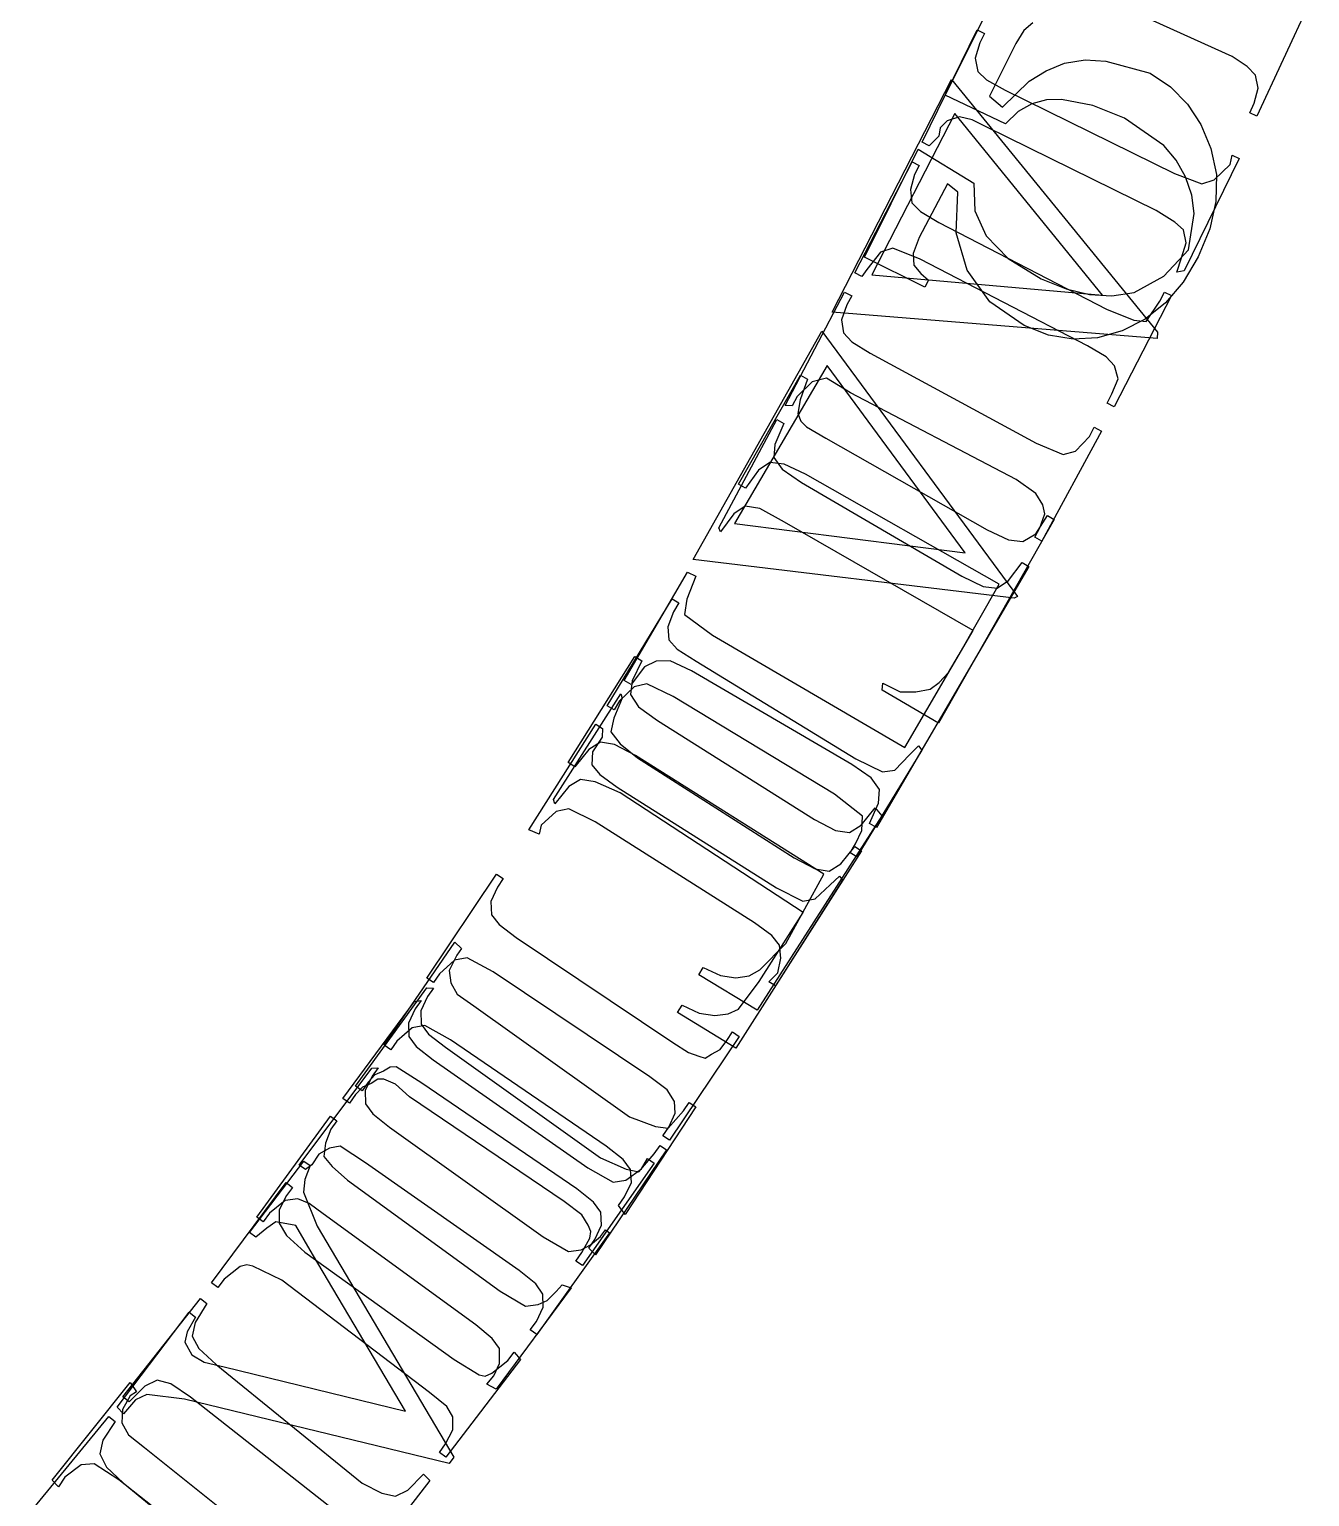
# Model space of a CAD drawing. Header units: millimetres. Extents: x -330 to 330, y -330 to 331.
# Drawn here: x 245.6 to 300.9, y -200.6 to -137.2 of the extents above; entities that cross this region are included whole.
import ezdxf

# ---------------------------------------------------------------- set-up
doc = ezdxf.new("R2010")
doc.units = ezdxf.units.MM
for name, color, linetype in [('Layer 1', 7, 'Continuous'), ('Layer 1 (2)', 7, 'Continuous'), ('Layer 1 (3)', 7, 'Continuous')]:
    doc.layers.add(name, color=color, linetype=linetype)

msp = doc.modelspace()

# ---------------------------------------------------------------- linework, layer by layer
at = {"layer": 'Layer 1'}
for p, q in [((284.14, -142.049, -90), (286.523, -137.198, -90)), ((286.523, -137.198, -90), (286.832, -137.35, -90)), ((286.832, -137.35, -90), (286.635, -137.751, -90)), ((286.635, -137.751, -90), (286.44025, -138.4095, -90)), ((286.44025, -138.4095, -90), (286.544, -138.996, -90)), ((286.544, -138.996, -90), (286.924875, -139.346875, -90)), ((286.924875, -139.346875, -90), (287.731, -139.802, -90)), ((287.731, -139.802, -90), (295.045, -143.395, -90)), ((285.224, -141.13, -90), (284.91875, -141.425625, -90)), ((285.755, -140.956, -90), (285.224, -141.13, -90)), ((286.3015, -141.0815, -90), (285.755, -140.956, -90)), ((286.944, -141.405, -90), (286.3015, -141.0815, -90)), ((294.257, -144.998, -90), (286.944, -141.405, -90)), ((284.449, -142.2, -90), (284.14, -142.049, -90)), ((284.864, -141.791, -90), (284.449, -142.2, -90)), ((284.91875, -141.425625, -90), (284.864, -141.791, -90)), ((297.445, -143.009, -90), (297.535, -142.608, -90)), ((297.535, -142.608, -90), (297.844, -142.76, -90)), ((281.235, -147.695, -90), (283.715, -142.893, -90)), ((283.715, -142.893, -90), (284.021, -143.051, -90)), ((284.021, -143.051, -90), (283.816, -143.447, -90)), ((297.844, -142.76, -90), (295.461, -147.61, -90)), ((296.761, -143.678, -90), (297.445, -143.009, -90)), ((283.816, -143.447, -90), (283.636875, -144.09875, -90)), ((295.045, -143.395, -90), (296.233, -143.845, -90)), ((296.233, -143.845, -90), (296.761, -143.678, -90)), ((283.636875, -144.09875, -90), (283.7, -144.665, -90)), ((283.7, -144.665, -90), (284.0735, -145.0465, -90)), ((284.0735, -145.0465, -90), (284.87, -145.521, -90)), ((295.06225, -145.498625, -90), (294.257, -144.998, -90)), ((284.87, -145.521, -90), (292.11, -149.26, -90)), ((295.44, -145.838, -90), (295.06225, -145.498625, -90)), ((295.545, -146.400125, -90), (295.44, -145.838, -90)), ((295.353, -147.05, -90), (295.545, -146.400125, -90)), ((282.337, -146.798, -90), (281.75, -147.548, -90)), ((282.871, -146.634, -90), (282.337, -146.798, -90)), ((284.051, -147.107, -90), (282.871, -146.634, -90)), ((291.291, -150.846, -90), (284.051, -147.107, -90)), ((295.152, -147.659, -90), (295.353, -147.05, -90)), ((281.541, -147.852, -90), (281.235, -147.695, -90)), ((281.75, -147.548, -90), (281.541, -147.852, -90)), ((295.461, -147.61, -90), (295.152, -147.659, -90)), ((278.221, -153.424, -90), (280.796, -148.523, -90)), ((280.796, -148.523, -90), (281.099, -148.687, -90)), ((281.099, -148.687, -90), (280.886, -149.079, -90)), ((294.922, -148.681, -90), (292.442, -153.482, -90)), ((293.82, -149.797, -90), (294.411, -148.919, -90)), ((294.411, -148.919, -90), (294.616, -148.523, -90)), ((294.616, -148.523, -90), (294.922, -148.681, -90)), ((280.886, -149.079, -90), (280.664875, -149.72625, -90)), ((292.11, -149.26, -90), (293.29, -149.733, -90)), ((280.664875, -149.72625, -90), (280.746, -150.294, -90)), ((280.746, -150.294, -90), (281.112125, -150.68325, -90)), ((293.29, -149.733, -90), (293.82, -149.797, -90)), ((281.112125, -150.68325, -90), (281.899, -151.173, -90)), ((292.08625, -151.322625, -90), (291.291, -150.846, -90)), ((281.899, -151.173, -90), (289.063, -155.056, -90)), ((292.457, -151.71, -90), (292.08625, -151.322625, -90)), ((292.60875, -152.274, -90), (292.457, -151.71, -90)), ((279.393, -152.4, -90), (278.741, -153.037, -90)), ((280.007, -152.247, -90), (279.393, -152.4, -90)), ((281.048, -152.879, -90), (280.007, -152.247, -90)), ((292.345, -152.919, -90), (292.60875, -152.274, -90)), ((278.523, -153.438, -90), (278.221, -153.424, -90)), ((278.741, -153.037, -90), (278.523, -153.438, -90)), ((288.211, -156.627, -90), (281.048, -152.879, -90)), ((292.136, -153.325, -90), (292.345, -152.919, -90)), ((292.442, -153.482, -90), (292.136, -153.325, -90)), ((275.361, -158.718, -90), (277.866, -154.027, -90)), ((277.866, -154.027, -90), (278.164, -154.201, -90)), ((278.164, -154.201, -90), (277.776, -155.1125, -90)), ((291.885, -154.534, -90), (289.309, -159.285, -90)), ((291.37, -154.763, -90), (291.582, -154.37, -90)), ((291.582, -154.37, -90), (291.885, -154.534, -90)), ((277.776, -155.1125, -90), (277.73, -155.682, -90)), ((289.063, -155.056, -90), (290.232, -155.553, -90)), ((290.766, -155.408, -90), (291.37, -154.763, -90)), ((277.73, -155.682, -90), (278.09275, -156.176375, -90)), ((290.232, -155.553, -90), (290.766, -155.408, -90)), ((278.09275, -156.176375, -90), (278.931, -156.76, -90)), ((289.05325, -157.231375, -90), (288.211, -156.627, -90)), ((278.931, -156.76, -90), (285.855, -160.803, -90)), ((289.36, -157.721, -90), (289.05325, -157.231375, -90)), ((276.503, -157.782, -90), (276.00825, -158.1135, -90)), ((277.132, -157.878875, -90), (276.503, -157.782, -90)), ((278.202, -158.467, -90), (277.132, -157.878875, -90)), ((289.442375, -158.105375, -90), (289.36, -157.721, -90)), ((276.00825, -158.1135, -90), (275.425, -158.892, -90)), ((286.345, -163.157, -90), (278.202, -158.467, -90)), ((289.224, -158.72, -90), (289.442375, -158.105375, -90)), ((275.425, -158.892, -90), (275.361, -158.718, -90)), ((289.007, -159.121, -90), (289.224, -158.72, -90)), ((289.309, -159.285, -90), (289.007, -159.121, -90)), ((288.759, -160.388, -90), (282.169, -171.673, -90)), ((287.880625, -160.987125, -90), (288.461, -160.214, -90)), ((288.461, -160.214, -90), (288.759, -160.388, -90)), ((271.277, -165.313, -90), (274.011, -160.63, -90)), ((274.36, -160.804, -90), (273.982875, -161.793875, -90)), ((274.011, -160.63, -90), (274.36, -160.804, -90)), ((285.855, -160.803, -90), (286.776, -161.247125, -90)), ((287.385, -161.32, -90), (287.880625, -160.987125, -90)), ((286.776, -161.247125, -90), (287.385, -161.32, -90)), ((273.982875, -161.793875, -90), (273.875, -162.462, -90)), ((273.875, -162.462, -90), (275.08, -163.355, -90)), ((275.08, -163.355, -90), (283.394, -168.21, -90)), ((283.394, -168.21, -90), (286.345, -163.157, -90)), ((272.154375, -164.726, -90), (271.574, -165.487, -90)), ((272.65, -164.481, -90), (272.154375, -164.726, -90)), ((273.259, -164.46625, -90), (272.65, -164.481, -90)), ((274.18, -164.897, -90), (273.259, -164.46625, -90)), ((271.574, -165.487, -90), (271.277, -165.313, -90)), ((281.104, -168.94, -90), (274.18, -164.897, -90)), ((268.217, -170.454, -90), (271.125, -165.889, -90)), ((271.184, -166.074, -90), (270.82075, -166.9435, -90)), ((271.125, -165.889, -90), (271.184, -166.074, -90)), ((270.82075, -166.9435, -90), (270.693, -167.537, -90)), ((270.693, -167.537, -90), (271.094625, -168.045, -90)), ((271.094625, -168.045, -90), (271.851, -168.661, -90)), ((271.851, -168.661, -90), (278.612, -172.971, -90)), ((281.94225, -169.5245, -90), (281.104, -168.94, -90)), ((268.87975, -169.895625, -90), (268.274, -170.639, -90)), ((269.385, -169.588, -90), (268.87975, -169.895625, -90)), ((270.014375, -169.687, -90), (269.385, -169.588, -90)), ((271.096, -170.167, -90), (270.014375, -169.687, -90)), ((282.305, -170.019, -90), (281.94225, -169.5245, -90)), ((268.274, -170.639, -90), (268.217, -170.454, -90)), ((279.009, -175.342, -90), (271.096, -170.167, -90)), ((282.259, -170.614375, -90), (282.305, -170.019, -90)), ((281.871, -171.5, -90), (282.259, -170.614375, -90)), ((282.169, -171.673, -90), (281.871, -171.5, -90)), ((280.6285, -173.23375, -90), (281.239, -172.484, -90)), ((281.239, -172.484, -90), (281.529, -172.669, -90)), ((281.529, -172.669, -90), (276.089, -181.203, -90)), ((278.612, -172.971, -90), (279.5145, -173.45025, -90)), ((279.5145, -173.45025, -90), (280.12, -173.547, -90)), ((280.12, -173.547, -90), (280.6285, -173.23375, -90)), ((277.109, -178.323, -90), (279.009, -175.342, -90)), ((259.663, -182.853, -90), (262.745, -178.596, -90)), ((262.745, -178.596, -90), (263.027, -178.609, -90)), ((263.027, -178.609, -90), (262.773, -178.976, -90)), ((276.215, -179.512, -90), (277.109, -178.323, -90)), ((262.773, -178.976, -90), (262.482, -179.594875, -90)), ((273.578, -179.657, -90), (273.773, -179.351, -90)), ((273.773, -179.351, -90), (274.5125, -179.687125, -90)), ((262.482, -179.594875, -90), (262.5, -180.168, -90)), ((276.089, -181.203, -90), (273.578, -179.657, -90)), ((274.5125, -179.687125, -90), (275.186, -179.799, -90)), ((275.186, -179.799, -90), (275.76275, -179.720375, -90)), ((275.76275, -179.720375, -90), (276.215, -179.512, -90)), ((262.5, -180.168, -90), (262.821, -180.594875, -90)), ((262.821, -180.594875, -90), (263.55, -181.168, -90)), ((263.55, -181.168, -90), (270.243, -185.939, -90)), ((260.49925, -182.359875, -90), (260.206, -182.674, -90)), ((260.872, -182.192, -90), (260.49925, -182.359875, -90)), ((261.16325, -182.019375, -90), (260.872, -182.192, -90)), ((261.423, -182.014, -90), (261.16325, -182.019375, -90)), ((262.531, -182.721, -90), (261.423, -182.014, -90)), ((259.946, -183.049, -90), (259.663, -182.853, -90)), ((260.206, -182.674, -90), (259.946, -183.049, -90)), ((269.225, -187.282, -90), (262.531, -182.721, -90)), ((273.106, -185.605, -90), (270.025, -190.14, -90)), ((271.897, -186.542, -90), (272.569, -185.776, -90)), ((272.569, -185.776, -90), (272.824, -185.409, -90)), ((272.824, -185.409, -90), (273.106, -185.605, -90)), ((255.083, -189.168, -90), (257.431, -186.095, -90)), ((257.431, -186.095, -90), (257.706, -186.276, -90)), ((257.706, -186.276, -90), (257.476625, -186.884375, -90)), ((270.243, -185.939, -90), (271.351, -186.437, -90)), ((271.351, -186.437, -90), (271.897, -186.542, -90)), ((257.476625, -186.884375, -90), (257.413, -187.432, -90)), ((257.413, -187.432, -90), (258.013, -188.89, -90)), ((269.95175, -187.85725, -90), (269.225, -187.282, -90)), ((270.269, -188.29, -90), (269.95175, -187.85725, -90)), ((270.2885, -188.860625, -90), (270.269, -188.29, -90)), ((255.83325, -188.9795, -90), (255.357, -189.376, -90)), ((256.218, -188.709, -90), (255.83325, -188.9795, -90)), ((257.081, -188.875, -90), (256.218, -188.709, -90)), ((257.802, -190.107, -90), (257.081, -188.875, -90)), ((258.013, -188.89, -90), (263.911, -198.879, -90)), ((270.002, -189.474, -90), (270.2885, -188.860625, -90)), ((255.357, -189.376, -90), (255.083, -189.168, -90)), ((269.742, -189.849, -90), (270.002, -189.474, -90)), ((261.824, -196.89, -90), (257.802, -190.107, -90)), ((270.025, -190.14, -90), (269.742, -189.849, -90)), ((249.364, -196.715, -90), (252.471, -192.615, -90)), ((252.471, -192.615, -90), (252.745, -192.823, -90)), ((252.745, -192.823, -90), (252.395375, -193.469375, -90)), ((252.395375, -193.469375, -90), (252.294, -193.911, -90)), ((252.294, -193.911, -90), (252.599, -194.463, -90)), ((252.599, -194.463, -90), (253.121875, -194.774625, -90)), ((253.121875, -194.774625, -90), (253.992, -194.982, -90)), ((253.992, -194.982, -90), (261.824, -196.89, -90)), ((250.16325, -196.40825, -90), (249.639, -197.006, -90)), ((250.647, -196.169, -90), (250.16325, -196.40825, -90)), ((252.272, -196.374, -90), (250.647, -196.169, -90)), ((263.703, -199.154, -90), (252.272, -196.374, -90)), ((245.573, -201.303, -90), (249.008, -197.118, -90)), ((249.008, -197.118, -90), (249.274, -197.337, -90)), ((249.639, -197.006, -90), (249.364, -196.715, -90)), ((249.274, -197.337, -90), (248.7505, -198.14975, -90)), ((248.7505, -198.14975, -90), (248.611, -198.73, -90)), ((248.611, -198.73, -90), (248.90225, -199.308, -90)), ((263.911, -198.879, -90), (263.703, -199.154, -90)), ((248.90225, -199.308, -90), (249.627, -199.985, -90)), ((249.627, -199.985, -90), (255.824, -205.072, -90))]:
    msp.add_line(p, q, dxfattribs=at)
at = {"layer": 'Layer 1 (2)'}
for p, q in [((297.538, -138.341), (289.957, -134.908)), ((300.884, -136.025), (298.608, -140.926)), ((298.186375, -138.783625), (297.538, -138.341)), ((298.549, -139.155), (298.186375, -138.783625)), ((280.25, -149.394), (285.416, -139.332)), ((285.416, -139.332), (294.311, -150.255)), ((298.665875, -139.714625), (298.549, -139.155)), ((298.488, -140.368), (298.665875, -139.714625)), ((298.296, -140.781), (298.488, -140.368)), ((298.608, -140.926), (298.296, -140.781)), ((285.55, -140.802), (281.969, -147.778)), ((291.931, -148.657), (285.55, -140.802)), ((281.969, -147.778), (291.931, -148.657)), ((294.299, -150.536), (280.25, -149.394)), ((274.254, -160.077), (279.805, -150.222)), ((279.805, -150.222), (288.27, -161.679)), ((294.311, -150.255), (294.299, -150.536)), ((280.046, -151.696), (276.034, -158.528)), ((286.005, -159.793), (280.046, -151.696)), ((276.034, -158.528), (286.005, -159.793)), ((288.115, -161.757), (274.254, -160.077)), ((288.27, -161.679), (288.115, -161.757)), ((268.849, -168.856), (271.736, -164.276)), ((272.027, -164.46), (271.609125, -165.331625)), ((271.736, -164.276), (272.027, -164.46)), ((271.609125, -165.331625), (271.543, -165.925)), ((271.543, -165.925), (271.88875, -166.4515)), ((271.88875, -166.4515), (272.707, -167.044)), ((272.707, -167.044), (279.49, -171.32)), ((270.246, -167.983), (269.742125, -168.2935)), ((270.8505, -168.07925), (270.246, -167.983)), ((269.742125, -168.2935), (269.14, -169.039)), ((271.755, -168.555), (270.8505, -168.07925)), ((279.899, -173.689), (271.755, -168.555)), ((269.14, -169.039), (268.849, -168.856)), ((282.406, -171.167), (277.009, -179.564)), ((281.50825, -171.572), (282.115, -170.819)), ((282.115, -170.819), (282.406, -171.167)), ((279.49, -171.32), (280.39525, -171.794)), ((280.39525, -171.794), (281.002, -171.887)), ((281.002, -171.887), (281.50825, -171.572)), ((262.749, -178.172), (265.754, -173.681)), ((265.754, -173.681), (266.04, -173.872)), ((278.25, -176.679), (279.899, -173.689)), ((265.792, -174.243), (265.5115, -174.867)), ((266.04, -173.872), (265.792, -174.243)), ((265.5115, -174.867), (265.54, -175.44)), ((265.54, -175.44), (265.867875, -175.860875)), ((265.867875, -175.860875), (266.606, -176.422)), ((266.606, -176.422), (273.378, -180.954)), ((277.126, -177.817), (278.25, -176.679)), ((263.945, -177.406), (263.288, -177.985)), ((264.494, -177.303), (263.945, -177.406)), ((265.613, -177.906), (264.494, -177.303)), ((263.035, -178.364), (262.749, -178.172)), ((263.288, -177.985), (263.035, -178.364)), ((272.385, -182.438), (265.613, -177.906)), ((274.49, -178.031), (274.683, -177.724)), ((277.009, -179.564), (274.49, -178.031)), ((274.683, -177.724), (275.42475, -178.05625)), ((275.42475, -178.05625), (276.099, -178.165)), ((276.099, -178.165), (276.675125, -178.0765)), ((276.675125, -178.0765), (277.126, -177.817)), ((259.123, -183.378), (262.218, -179.184)), ((262.218, -179.184), (262.5, -179.145)), ((262.5, -179.145), (262.245, -179.511)), ((262.245, -179.511), (261.951625, -180.129125)), ((261.951625, -180.129125), (261.968, -180.703)), ((261.968, -180.703), (262.28825, -181.129875)), ((276.237, -180.696), (273.231, -185.187)), ((275.702, -180.876), (275.951, -180.504)), ((275.951, -180.504), (276.237, -180.696)), ((262.28825, -181.129875), (263.015, -181.706)), ((273.378, -180.954), (274.055875, -181.391625)), ((275.041, -181.462), (275.41275, -181.25975)), ((275.41275, -181.25975), (275.702, -180.876)), ((263.015, -181.706), (269.695, -186.372)), ((274.055875, -181.391625), (274.496, -181.557)), ((274.496, -181.557), (274.770375, -181.640375)), ((274.770375, -181.640375), (275.041, -181.462)), ((260.62575, -182.550125), (260.334, -182.724)), ((260.886, -182.545), (260.62575, -182.550125)), ((261.3955, -182.75575), (260.886, -182.545)), ((273.121375, -183.01075), (272.385, -182.438)), ((259.667, -183.202), (259.406, -183.576)), ((259.9615, -182.888375), (259.667, -183.202)), ((260.334, -182.724), (259.9615, -182.888375)), ((261.992, -183.301), (261.3955, -182.75575)), ((273.446, -183.504), (273.121375, -183.01075)), ((259.406, -183.576), (259.123, -183.378)), ((268.672, -187.836), (261.992, -183.301)), ((273.475125, -184.008375), (273.446, -183.504)), ((255.398, -188.508), (258.58, -184.14)), ((258.58, -184.14), (258.858, -184.343)), ((258.858, -184.343), (258.595, -184.704)), ((273.199, -184.617), (273.475125, -184.008375)), ((258.595, -184.704), (258.36, -185.316)), ((272.945, -184.996), (273.199, -184.617)), ((273.231, -185.187), (272.945, -184.996)), ((258.36, -185.316), (258.296, -185.889)), ((258.296, -185.889), (258.651125, -186.323)), ((258.651125, -186.323), (259.322, -186.913)), ((272.559, -186.171), (269.464, -190.601)), ((269.695, -186.372), (270.801, -186.997)), ((271.348, -186.913), (272.021, -186.423)), ((272.021, -186.423), (272.276, -185.974)), ((272.276, -185.974), (272.559, -186.171)), ((259.322, -186.913), (265.908, -191.711)), ((270.801, -186.997), (271.348, -186.913)), ((257.177, -187.709), (256.623, -187.79)), ((257.6605, -187.913), (257.177, -187.709)), ((255.944, -188.342), (255.676, -188.711)), ((256.623, -187.79), (255.944, -188.342)), ((258.27, -188.357), (257.6605, -187.913)), ((269.439, -188.4135), (268.672, -187.836)), ((255.676, -188.711), (255.398, -188.508)), ((264.856, -193.155), (258.27, -188.357)), ((269.714, -188.847), (269.439, -188.4135)), ((269.830422, -189.127328), (269.714, -188.847)), ((269.443, -190.03), (269.793375, -189.417875)), ((269.793375, -189.417875), (269.830422, -189.127328)), ((269.182, -190.404), (269.443, -190.03)), ((269.464, -190.601), (269.182, -190.404)), ((268.336, -191.725), (268.585, -191.429)), ((268.585, -191.429), (268.984, -191.567)), ((268.984, -191.567), (265.738, -195.935)), ((265.908, -191.711), (267.001, -192.358)), ((267.549, -192.285), (267.943625, -192.10475)), ((267.943625, -192.10475), (268.336, -191.725)), ((267.001, -192.358), (267.549, -192.285)), ((265.570125, -193.746625), (264.856, -193.155)), ((265.877, -194.186), (265.570125, -193.746625)), ((265.890875, -194.835), (265.877, -194.186)), ((265.64, -195.364), (265.890875, -194.835)), ((246.559, -199.881), (249.935, -195.661)), ((249.935, -195.661), (250.204, -196.062)), ((265.338, -195.733), (265.64, -195.364)), ((265.738, -195.935), (265.338, -195.733)), ((249.925, -196.225), (249.5925, -196.822)), ((250.204, -196.062), (249.925, -196.225)), ((249.5925, -196.822), (249.572, -197.395)), ((249.572, -197.395), (249.863125, -197.90925)), ((249.863125, -197.90925), (250.551, -198.464)), ((250.551, -198.464), (256.914, -203.555)), ((247.112, -199.74), (246.828, -200.16)), ((247.816, -199.218), (247.112, -199.74)), ((248.372, -199.163), (247.816, -199.218)), ((249.435, -199.859), (248.372, -199.163)), ((246.828, -200.16), (246.559, -199.881)), ((255.898, -204.949), (249.435, -199.859))]:
    msp.add_line(p, q, dxfattribs=at)
at = {"layer": 'Layer 1 (3)'}
for p, q in [((285.145, -140.009, -140), (287.468, -135.346, -140)), ((288.922, -136.892, -140), (288.5425, -137.2145, -140)), ((288.5425, -137.2145, -140), (288.187, -137.783, -140)), ((288.187, -137.783, -140), (287.055, -140.056, -140)), ((289.496516, -138.958437, -140), (290.297, -138.636, -140)), ((290.297, -138.636, -140), (291.179516, -138.49475, -140)), ((291.179516, -138.49475, -140), (292.083125, -138.5395, -140)), ((292.083125, -138.5395, -140), (293.993, -139.064, -140)), ((287.621, -140.534, -140), (288.773375, -139.40875, -140)), ((288.773375, -139.40875, -140), (289.496516, -138.958437, -140)), ((293.993, -139.064, -140), (294.867531, -139.652859, -140)), ((287.738, -141.251, -140), (285.145, -140.009, -140)), ((287.055, -140.056, -140), (287.621, -140.534, -140)), ((294.867531, -139.652859, -140), (295.602, -140.397625, -140)), ((288.295266, -140.726125, -140), (287.738, -141.251, -140)), ((288.885625, -140.38575, -140), (288.295266, -140.726125, -140)), ((289.509172, -140.216, -140), (288.885625, -140.38575, -140)), ((290.166, -140.203, -140), (289.509172, -140.216, -140)), ((291.520625, -140.4645, -140), (290.166, -140.203, -140)), ((292.888, -141.008, -140), (291.520625, -140.4645, -140)), ((295.602, -140.397625, -140), (296.186469, -141.288828, -140)), ((294.582125, -142.1925, -140), (292.888, -141.008, -140)), ((296.186469, -141.288828, -140), (296.611, -142.317, -140)), ((281.653, -147.019, -140), (283.976, -142.356, -140)), ((283.976, -142.356, -140), (286.382, -143.825, -140)), ((295.110578, -142.820094, -140), (294.582125, -142.1925, -140)), ((296.611, -142.317, -140), (296.852938, -143.448547, -140)), ((295.515, -143.548, -140), (295.110578, -142.820094, -140)), ((285.235, -143.852, -140), (284.01, -146.167, -140)), ((285.68, -144.213, -140), (285.235, -143.852, -140)), ((286.382, -143.825, -140), (286.414953, -145.014484, -140)), ((295.789, -144.340547, -140), (295.515, -143.548, -140)), ((296.852938, -143.448547, -140), (296.83575, -144.606625, -140)), ((285.616375, -145.970375, -140), (285.68, -144.213, -140)), ((295.8935, -145.127375, -140), (295.789, -144.340547, -140)), ((286.414953, -145.014484, -140), (286.909625, -146.098875, -140)), ((295.654, -146.706, -140), (295.8935, -145.127375, -140)), ((296.83575, -144.606625, -140), (296.572188, -145.791141, -140)), ((296.572188, -145.791141, -140), (296.075, -147.002, -140)), ((284.01, -146.167, -140), (283.758125, -146.86075, -140)), ((286.086, -147.58, -140), (285.616375, -145.970375, -140)), ((286.909625, -146.098875, -140), (287.865734, -147.078078, -140)), ((284.259, -148.317, -140), (281.653, -147.019, -140)), ((283.758125, -146.86075, -140), (283.789, -147.361, -140)), ((287.865734, -147.078078, -140), (289.283, -147.952, -140)), ((294.58825, -147.838125, -140), (295.654, -146.706, -140)), ((296.075, -147.002, -140), (295.425875, -148.091938, -140)), ((283.789, -147.361, -140), (284.0845, -147.72475, -140)), ((284.0845, -147.72475, -140), (284.413, -148.009, -140)), ((287.06925, -148.946625, -140), (286.086, -147.58, -140)), ((284.413, -148.009, -140), (284.259, -148.317, -140)), ((289.283, -147.952, -140), (290.369219, -148.391859, -140)), ((290.369219, -148.391859, -140), (291.3735, -148.637375, -140)), ((293.299, -148.545, -140), (294.58825, -147.838125, -140)), ((295.425875, -148.091938, -140), (294.6605, -148.98875, -140)), ((288.546, -149.975, -140), (287.06925, -148.946625, -140)), ((291.3735, -148.637375, -140), (292.336531, -148.688453, -140)), ((292.336531, -148.688453, -140), (293.299, -148.545, -140)), ((294.6605, -148.98875, -140), (293.778875, -149.692438, -140)), ((289.606672, -150.385812, -140), (288.546, -149.975, -140)), ((292.781, -150.203, -140), (291.724266, -150.499813, -140)), ((293.778875, -149.692438, -140), (292.781, -150.203, -140)), ((290.666125, -150.56075, -140), (289.606672, -150.385812, -140)), ((291.724266, -150.499813, -140), (290.666125, -150.56075, -140)), ((276.213, -156.826, -140), (278.89, -152.121, -140)), ((278.89, -152.121, -140), (279.189, -152.291, -140)), ((279.189, -152.291, -140), (278.875875, -153.181, -140)), ((278.875875, -153.181, -140), (278.772, -153.777, -140)), ((278.772, -153.777, -140), (278.896719, -154.104984, -140)), ((278.896719, -154.104984, -140), (279.1405, -154.350375, -140)), ((279.1405, -154.350375, -140), (279.986, -154.842, -140)), ((279.986, -154.842, -140), (286.954, -158.808, -140)), ((277.569, -155.891, -140), (277.079875, -156.22375, -140)), ((278.17725, -155.959875, -140), (277.569, -155.891, -140)), ((279.102, -156.394, -140), (278.17725, -155.959875, -140)), ((277.079875, -156.22375, -140), (276.512, -156.996, -140)), ((287.469, -161.156, -140), (279.102, -156.394, -140)), ((276.512, -156.996, -140), (276.213, -156.826, -140)), ((289.853, -158.36, -140), (284.847, -167.155, -140)), ((289.053, -158.968875, -140), (289.554, -158.189, -140)), ((289.554, -158.189, -140), (289.853, -158.36, -140)), ((286.954, -158.808, -140), (287.879375, -159.240875, -140)), ((288.489, -159.307, -140), (289.053, -158.968875, -140)), ((287.879375, -159.240875, -140), (288.489, -159.307, -140)), ((285.721, -164.228, -140), (287.469, -161.156, -140)), ((270.54, -166.404, -140), (273.341, -161.782, -140)), ((273.404, -162.342, -140), (273.152, -162.994625, -140)), ((273.341, -161.782, -140), (273.635, -161.96, -140)), ((273.635, -161.96, -140), (273.404, -162.342, -140)), ((273.152, -162.994625, -140), (273.206, -163.549, -140)), ((273.206, -163.549, -140), (273.561, -163.95475, -140)), ((273.561, -163.95475, -140), (274.384, -164.482, -140)), ((285.27975, -164.969625, -140), (285.721, -164.228, -140)), ((274.384, -164.482, -140), (281.284, -168.704, -140)), ((272.245, -165.457, -140), (271.7, -165.584, -140)), ((273.39, -166.009, -140), (272.245, -165.457, -140)), ((282.409, -165.737, -140), (282.441, -165.422, -140)), ((282.441, -165.422, -140), (283.1965, -165.7995, -140)), ((284.483, -165.68425, -140), (284.885, -165.406, -140)), ((284.885, -165.406, -140), (285.27975, -164.969625, -140)), ((271.7, -165.584, -140), (271.071, -166.192, -140)), ((280.359, -170.232, -140), (273.39, -166.009, -140)), ((284.847, -167.155, -140), (282.409, -165.737, -140)), ((283.1965, -165.7995, -140), (283.874, -165.799, -140)), ((283.874, -165.799, -140), (284.483, -165.68425, -140)), ((270.835, -166.582, -140), (270.54, -166.404, -140)), ((271.071, -166.192, -140), (270.835, -166.582, -140)), ((267.155, -171.765, -140), (270.047, -167.2, -140)), ((270.047, -167.2, -140), (270.338, -167.384, -140)), ((270.338, -167.384, -140), (270.32, -167.761, -140)), ((270.32, -167.761, -140), (269.89675, -168.39175, -140)), ((269.89675, -168.39175, -140), (269.877, -168.964, -140)), ((284.129, -168.318, -140), (281.328, -172.94, -140)), ((282.968, -169.183, -140), (283.603, -168.521, -140)), ((283.603, -168.521, -140), (283.991, -168.139, -140)), ((283.991, -168.139, -140), (284.129, -168.318, -140)), ((269.877, -168.964, -140), (270.215, -169.376625, -140)), ((281.284, -168.704, -140), (282.429, -169.256, -140)), ((282.429, -169.256, -140), (282.968, -169.183, -140)), ((270.215, -169.376625, -140), (270.967, -169.919, -140)), ((270.967, -169.919, -140), (277.851, -174.279, -140)), ((281.57, -171.173, -140), (280.359, -170.232, -140)), ((268.331, -170.969, -140), (267.69, -171.564, -140)), ((268.878, -170.853, -140), (268.331, -170.969, -140)), ((270.011, -171.428, -140), (268.878, -170.853, -140)), ((281.53175, -171.80325, -140), (281.57, -171.173, -140)), ((267.6, -171.949, -140), (267.155, -171.765, -140)), ((267.69, -171.564, -140), (267.6, -171.949, -140)), ((276.895, -175.788, -140), (270.011, -171.428, -140)), ((281.27, -172.372, -140), (281.53175, -171.80325, -140)), ((281.034, -172.761, -140), (281.27, -172.372, -140)), ((281.328, -172.94, -140), (281.034, -172.761, -140)), ((280.702, -173.95, -140), (277.81, -178.515, -140)), ((277.851, -174.279, -140), (278.984, -174.854, -140)), ((279.526, -174.746, -140), (280.172, -174.143, -140)), ((280.172, -174.143, -140), (280.576, -173.766, -140)), ((280.576, -173.766, -140), (280.702, -173.95, -140)), ((278.984, -174.854, -140), (279.526, -174.746, -140)), ((277.64575, -176.3325, -140), (276.895, -175.788, -140)), ((260.906, -181.081, -140), (263.957, -176.621, -140)), ((263.957, -176.621, -140), (264.242, -176.903, -140)), ((264.242, -176.903, -140), (264.042, -177.183, -140)), ((277.981, -176.751, -140), (277.64575, -176.3325, -140)), ((278.042125, -177.321125, -140), (277.981, -176.751, -140)), ((264.042, -177.183, -140), (263.715625, -177.852375, -140)), ((277.906, -177.946, -140), (278.042125, -177.321125, -140)), ((263.715625, -177.852375, -140), (263.777, -178.377, -140)), ((277.519, -178.331, -140), (277.906, -177.946, -140)), ((263.777, -178.377, -140), (264.055125, -178.873875, -140)), ((277.81, -178.515, -140), (277.519, -178.331, -140)), ((264.055125, -178.873875, -140), (264.781, -179.37, -140)), ((264.781, -179.37, -140), (271.506, -184.171, -140)), ((262.11, -180.327, -140), (261.448, -180.899, -140)), ((262.66, -180.23, -140), (262.11, -180.327, -140)), ((263.773, -180.844, -140), (262.66, -180.23, -140)), ((261.19, -181.275, -140), (260.906, -181.081, -140)), ((261.448, -180.899, -140), (261.19, -181.275, -140)), ((270.498, -185.445, -140), (263.773, -180.844, -140)), ((257.225, -186.254, -140), (260.365, -182.065, -140)), ((260.385, -182.419, -140), (260.0865, -183.034, -140)), ((260.365, -182.065, -140), (260.645, -182.056, -140)), ((260.645, -182.056, -140), (260.385, -182.419, -140)), ((260.0865, -183.034, -140), (260.097, -183.607, -140)), ((260.097, -183.607, -140), (260.4125, -184.03825, -140)), ((274.368, -183.742, -140), (271.316, -188.386, -140)), ((273.832, -183.916, -140), (274.084, -183.548, -140)), ((274.084, -183.548, -140), (274.368, -183.742, -140)), ((260.4125, -184.03825, -140), (261.133, -184.621, -140)), ((271.506, -184.171, -140), (272.619, -184.586, -140)), ((273.164, -184.663, -140), (273.832, -183.916, -140)), ((261.133, -184.621, -140), (267.765, -189.355, -140)), ((272.619, -184.586, -140), (273.164, -184.663, -140)), ((258.07975, -185.7815, -140), (257.77, -186.243, -140)), ((258.538, -185.524, -140), (258.07975, -185.7815, -140)), ((258.996, -185.438, -140), (258.538, -185.524, -140)), ((260.096, -186.158, -140), (258.996, -185.438, -140)), ((271.229, -186.015625, -140), (270.498, -185.445, -140)), ((257.505, -186.454, -140), (257.225, -186.254, -140)), ((257.77, -186.243, -140), (257.505, -186.454, -140)), ((266.728, -190.809, -140), (260.096, -186.158, -140)), ((271.549, -186.446, -140), (271.229, -186.015625, -140)), ((253.444, -191.35, -140), (256.67, -187.015, -140)), ((256.67, -187.015, -140), (256.946, -187.22, -140)), ((271.289, -187.632, -140), (271.588125, -187.016875, -140)), ((271.588125, -187.016875, -140), (271.549, -186.446, -140)), ((256.68, -187.578, -140), (256.36875, -188.187125, -140)), ((256.946, -187.22, -140), (256.68, -187.578, -140)), ((271.032, -188.008, -140), (271.289, -187.632, -140)), ((256.36875, -188.187125, -140), (256.368, -188.761, -140)), ((271.316, -188.386, -140), (271.032, -188.008, -140)), ((256.368, -188.761, -140), (256.685375, -189.302125, -140)), ((256.685375, -189.302125, -140), (257.47, -190.024, -140)), ((270.631, -189.183, -140), (267.491, -193.582, -140)), ((267.765, -189.355, -140), (268.865, -189.992, -140)), ((269.810875, -189.698, -140), (270.244, -189.347, -140)), ((270.244, -189.347, -140), (270.458, -189.05, -140)), ((270.458, -189.05, -140), (270.631, -189.183, -140)), ((257.47, -190.024, -140), (263.92, -194.66, -140)), ((268.865, -189.992, -140), (269.413, -189.914, -140)), ((269.413, -189.914, -140), (269.810875, -189.698, -140)), ((254.676, -190.644, -140), (253.992, -191.19, -140)), ((254.971125, -190.56275, -140), (254.676, -190.644, -140)), ((255.231, -190.624, -140), (254.971125, -190.56275, -140)), ((256.475, -191.228, -140), (255.231, -190.624, -140)), ((267.447125, -191.39375, -140), (266.728, -190.809, -140)), ((253.72, -191.555, -140), (253.444, -191.35, -140)), ((253.992, -191.19, -140), (253.72, -191.555, -140)), ((262.854, -196.093, -140), (256.475, -191.228, -140)), ((267.759, -191.83, -140), (267.447125, -191.39375, -140)), ((249.618, -196.28, -140), (252.968, -192.027, -140)), ((252.968, -192.027, -140), (253.238, -192.24, -140)), ((267.770875, -192.40175, -140), (267.759, -191.83, -140)), ((253.238, -192.24, -140), (252.731625, -193.063375, -140)), ((267.476, -193.011, -140), (267.770875, -192.40175, -140)), ((252.731625, -193.063375, -140), (252.604, -193.646, -140)), ((267.211, -193.382, -140), (267.476, -193.011, -140)), ((267.491, -193.582, -140), (267.211, -193.382, -140)), ((252.604, -193.646, -140), (252.895, -194.18625, -140)), ((252.895, -194.18625, -140), (253.645, -194.881, -140)), ((266.789, -194.665, -140), (263.562, -198.881, -140)), ((263.92, -194.66, -140), (265.007, -195.319, -140)), ((266.246, -194.698, -140), (266.513, -194.34, -140)), ((266.513, -194.34, -140), (266.789, -194.665, -140)), ((253.645, -194.881, -140), (259.944, -200.001, -140)), ((265.007, -195.319, -140), (265.26575, -195.377625, -140)), ((265.26575, -195.377625, -140), (265.556, -195.251, -140)), ((265.556, -195.251, -140), (266.246, -194.698, -140)), ((250.565625, -195.813625, -140), (249.889, -196.493, -140)), ((251.099, -195.558, -140), (250.565625, -195.813625, -140)), ((251.690125, -195.71625, -140), (251.099, -195.558, -140)), ((252.54, -196.284, -140), (251.690125, -195.71625, -140)), ((249.889, -196.493, -140), (249.618, -196.28, -140)), ((260.103, -202.24, -140), (252.54, -196.284, -140)), ((263.611, -196.692, -140), (262.854, -196.093, -140)), ((263.864, -197.135, -140), (263.611, -196.692, -140)), ((263.86475, -197.706375, -140), (263.864, -197.135, -140)), ((263.558, -198.31, -140), (263.86475, -197.706375, -140)), ((263.286, -198.675, -140), (263.558, -198.31, -140)), ((263.562, -198.881, -140), (263.286, -198.675, -140)), ((261.924125, -200.30325, -140), (262.606, -199.618, -140)), ((262.606, -199.618, -140), (262.877, -199.893, -140)), ((262.877, -199.893, -140), (256.615, -207.962, -140)), ((259.944, -200.001, -140), (260.794125, -200.436625, -140)), ((261.387, -200.564, -140), (261.924125, -200.30325, -140)), ((260.794125, -200.436625, -140), (261.387, -200.564, -140))]:
    msp.add_line(p, q, dxfattribs=at)

doc.saveas('drawing.dxf')
